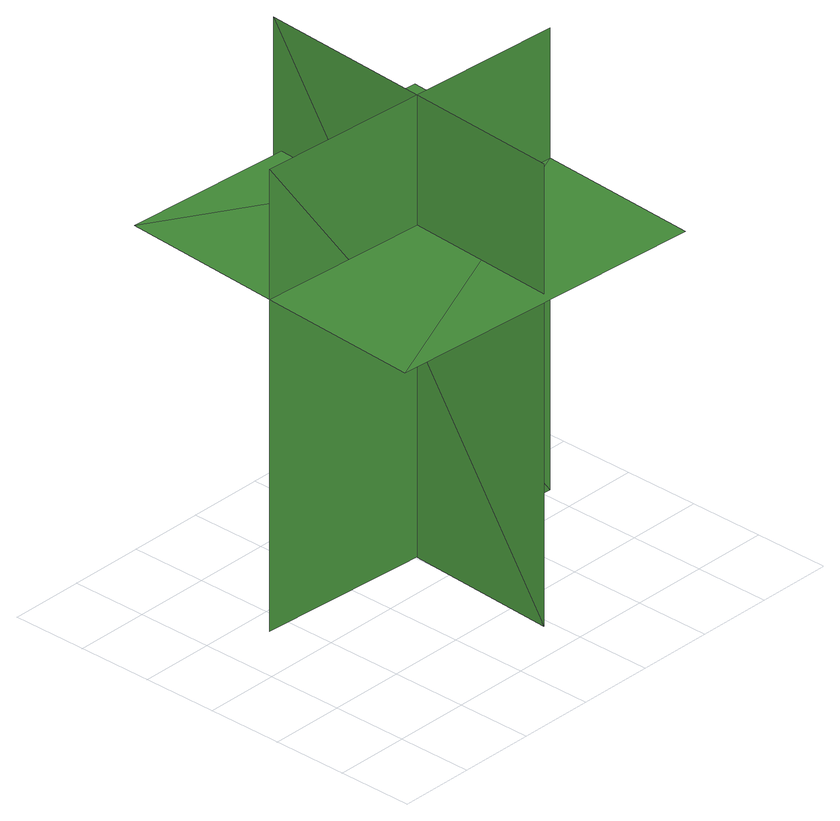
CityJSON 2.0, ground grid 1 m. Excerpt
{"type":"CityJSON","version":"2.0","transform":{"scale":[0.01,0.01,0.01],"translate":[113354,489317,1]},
"CityObjects":{
"tree1":{"type":"SolitaryVegetationObject","geometry":[{"type":"MultiSurface","lod":"1","boundaries":[[[0,1,2]],[[0,2,3]],[[4,5,6]],[[4,6,7]],[[8,9,10]],[[8,10,11]],[[8,11,12]],[[8,12,13]]]}]}
},
"vertices":[
[290,46,59],[318,488,59],[318,488,675],[290,46,675],[512,240,59],[71,268,59],[71,268,675],[512,240,675],[512,240,502],[526,461,502],[85,489,502],[71,268,502],[57,47,502],[498,19,502]
]}
